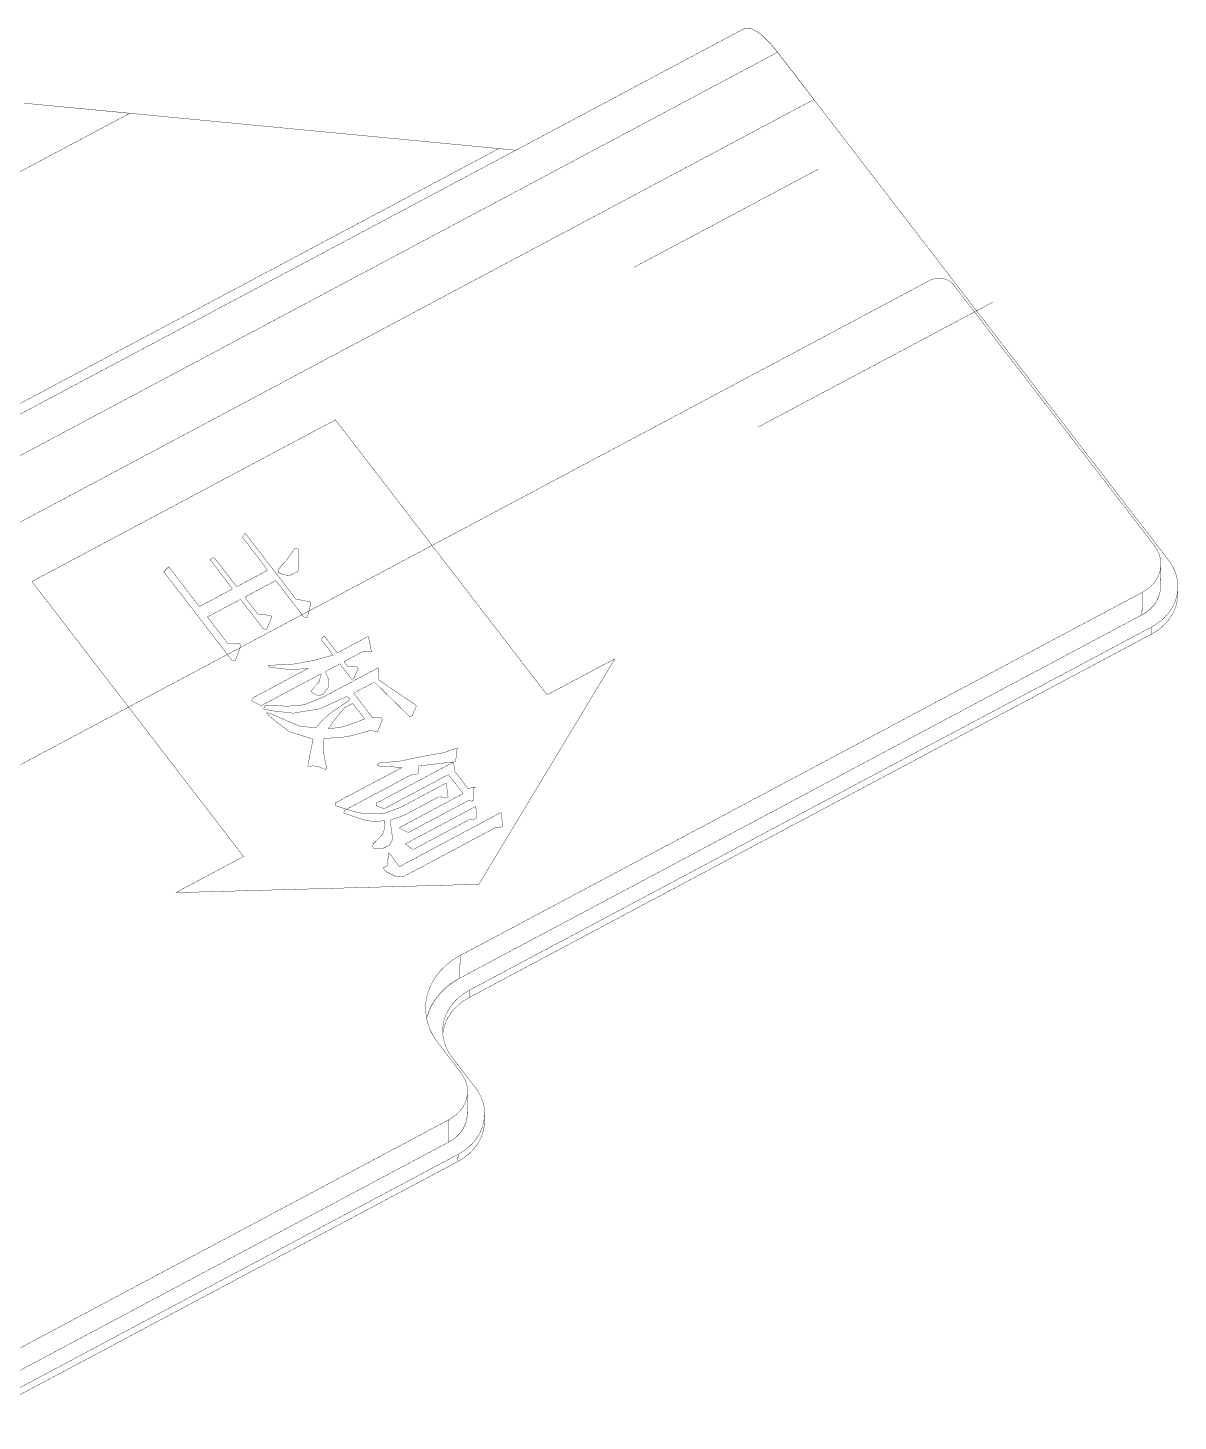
# Model space of a CAD drawing. Header units: millimetres. Extents: x 0 to 379, y 0 to 268.
# Drawn here: x 346.17 to 356.1, y 98.08 to 110.11 of the extents above; entities that cross this region are included whole.
import ezdxf

# ---------------------------------------------------------------- set-up
doc = ezdxf.new("R2010")
doc.units = ezdxf.units.MM
doc.header["$LTSCALE"] = 7.7
doc.layers.get('0').update_dxf_attribs({"linetype": 'CONTINUOUS'})

msp = doc.modelspace()

# ---------------------------------------------------------------- linework, layer by layer
at = {"const_width": 0.003}
for points in [[(352.35, 110.097), (340.578, 103.828)], [(352.35, 110.097), (352.36, 110.101), (352.382, 110.104), (352.407, 110.1), (352.435, 110.09), (352.466, 110.072), (352.498, 110.048), (352.533, 110.018), (352.569, 109.982), (352.605, 109.941), (352.642, 109.895)], [(352.351, 110.098), (352.35, 110.097)], [(352.359, 110.101), (352.358, 110.1), (352.356, 110.1), (352.355, 110.1), (352.354, 110.099), (352.353, 110.098), (352.351, 110.098)], [(352.36, 110.101), (352.359, 110.101)], [(352.382, 110.104), (352.378, 110.104), (352.374, 110.104), (352.371, 110.104), (352.368, 110.103), (352.364, 110.102), (352.36, 110.101)], [(352.388, 110.104), (352.387, 110.104), (352.386, 110.104), (352.385, 110.104), (352.384, 110.104), (352.383, 110.104), (352.382, 110.104)], [(352.435, 110.09), (352.427, 110.093), (352.419, 110.097), (352.411, 110.099), (352.403, 110.101), (352.396, 110.103), (352.388, 110.104)], [(352.465, 110.073), (352.46, 110.076), (352.455, 110.079), (352.451, 110.081), (352.445, 110.085), (352.44, 110.087), (352.435, 110.09)], [(352.466, 110.072), (352.465, 110.073)], [(352.497, 110.049), (352.492, 110.053), (352.487, 110.057), (352.482, 110.061), (352.477, 110.065), (352.472, 110.068), (352.466, 110.072)], [(352.499, 110.048), (352.497, 110.049)], [(352.568, 109.983), (352.557, 109.995), (352.545, 110.007), (352.534, 110.018), (352.522, 110.029), (352.511, 110.038), (352.499, 110.048)], [(352.642, 109.895), (340.87, 103.626)], [(352.569, 109.981), (352.568, 109.983)], [(352.604, 109.942), (352.599, 109.949), (352.593, 109.955), (352.587, 109.962), (352.582, 109.968), (352.576, 109.975), (352.569, 109.981)], [(352.606, 109.941), (352.604, 109.942)], [(352.637, 109.903), (352.631, 109.91), (352.625, 109.917), (352.618, 109.926), (352.612, 109.933), (352.606, 109.941)], [(352.956, 109.488), (352.637, 109.903)], [(352.642, 109.895), (356.017, 105.51)], [(341.184, 103.219), (352.956, 109.488)], [(347.053, 109.369), (346.139, 109.456)], [(346.139, 109.456), (350.384, 109.05)], [(335.281, 103.1), (347.053, 109.369)], [(350.237, 109.064), (338.465, 102.795)], [(350.384, 109.05), (350.237, 109.064)], [(351.406, 108.041), (352.997, 108.888)], [(342.687, 101.925), (353.955, 107.926), (353.968, 107.932), (353.981, 107.937), (353.995, 107.941), (354.009, 107.943), (354.024, 107.945), (354.038, 107.945), (354.053, 107.944), (354.068, 107.942), (354.082, 107.939), (354.096, 107.935), (354.109, 107.929), (354.121, 107.923), (354.133, 107.915), (354.144, 107.907), (354.153, 107.897), (354.162, 107.887)], [(354.162, 107.887), (355.894, 105.637)], [(352.47, 106.658), (354.498, 107.738)], [(348.827, 106.723), (346.208, 105.328)], [(350.653, 104.35), (348.827, 106.723)], [(348.025, 105.71), (348.049, 105.744)], [(348.243, 105.426), (348.025, 105.71)], [(348.049, 105.744), (348.486, 105.176)], [(348.404, 105.511), (348.477, 105.613)], [(348.477, 105.613), (348.507, 105.608)], [(348.507, 105.608), (348.51, 105.505)], [(355.894, 105.637), (355.918, 105.6), (355.935, 105.563), (355.945, 105.526), (355.949, 105.489), (355.949, 105.476)], [(347.346, 105.412), (347.388, 105.455)], [(347.388, 105.455), (347.653, 105.111)], [(347.744, 105.518), (347.779, 105.537)], [(347.939, 105.264), (347.744, 105.518)], [(347.779, 105.537), (347.975, 105.283)], [(348.338, 105.434), (348.362, 105.468)], [(348.362, 105.468), (348.404, 105.511)], [(348.51, 105.505), (348.509, 105.441)], [(355.949, 105.476), (355.948, 105.453), (355.942, 105.417), (355.93, 105.383), (355.913, 105.349), (355.891, 105.317), (355.863, 105.287), (355.829, 105.26), (355.789, 105.234)], [(355.947, 105.282), (355.949, 105.476)], [(356.097, 105.279), (356.097, 105.288), (356.093, 105.335), (356.083, 105.381), (356.067, 105.426), (356.045, 105.469), (356.017, 105.51)], [(348.034, 102.955), (346.208, 105.328)], [(347.933, 104.649), (347.346, 105.412)], [(347.975, 105.283), (348.243, 105.426)], [(348.312, 105.336), (348.044, 105.193)], [(348.554, 105.022), (348.312, 105.336)], [(348.332, 105.409), (348.338, 105.434)], [(348.372, 105.389), (348.332, 105.409)], [(348.431, 105.378), (348.372, 105.389)], [(348.503, 105.416), (348.431, 105.378)], [(348.509, 105.441), (348.503, 105.416)], [(347.653, 105.111), (347.939, 105.264)], [(355.789, 105.234), (349.903, 102.1)], [(355.947, 105.282), (355.946, 105.26), (355.939, 105.223), (355.926, 105.187), (355.909, 105.152), (355.886, 105.12), (355.858, 105.091), (355.825, 105.064), (355.786, 105.04)], [(355.786, 105.04), (355.789, 105.234)], [(356.096, 105.218), (356.093, 105.18), (356.085, 105.134), (356.07, 105.089), (356.049, 105.046), (356.022, 105.004), (355.99, 104.966), (355.953, 104.931), (355.912, 104.9), (355.867, 104.873)], [(355.909, 105.152), (355.911, 105.156), (355.914, 105.161), (355.916, 105.165), (355.918, 105.169), (355.921, 105.174), (355.923, 105.178), (355.925, 105.182), (355.927, 105.187), (355.928, 105.191), (355.93, 105.196), (355.932, 105.2), (355.933, 105.205), (355.935, 105.209), (355.936, 105.214), (355.938, 105.218), (355.939, 105.223), (355.94, 105.227), (355.941, 105.232), (355.942, 105.236), (355.943, 105.241), (355.944, 105.246), (355.944, 105.25)], [(355.944, 105.25), (355.945, 105.253), (355.945, 105.256), (355.945, 105.258), (355.946, 105.261), (355.946, 105.263), (355.946, 105.266), (355.946, 105.269), (355.947, 105.271), (355.947, 105.274), (355.947, 105.277), (355.947, 105.279), (355.947, 105.282)], [(356.085, 105.196), (356.094, 105.242), (356.097, 105.279)], [(356.096, 105.218), (356.097, 105.279)], [(348.008, 105.174), (347.722, 105.022)], [(348.204, 104.92), (348.008, 105.174)], [(348.044, 105.193), (348.159, 105.044)], [(348.486, 105.176), (348.604, 105.154)], [(348.615, 105.139), (348.584, 105.016)], [(348.604, 105.154), (348.615, 105.139)], [(355.786, 105.04), (355.791, 105.042), (355.795, 105.045), (355.799, 105.047), (355.803, 105.049), (355.807, 105.052), (355.811, 105.054), (355.815, 105.057), (355.819, 105.06), (355.823, 105.062), (355.826, 105.065), (355.83, 105.068), (355.834, 105.07), (355.837, 105.073), (355.841, 105.076), (355.844, 105.079), (355.848, 105.082), (355.851, 105.084), (355.854, 105.087), (355.858, 105.09), (355.859, 105.091)], [(355.859, 105.091), (355.861, 105.093), (355.863, 105.095), (355.865, 105.097), (355.867, 105.099), (355.869, 105.102), (355.871, 105.104), (355.873, 105.106), (355.875, 105.108), (355.877, 105.11), (355.879, 105.112), (355.881, 105.114), (355.883, 105.117), (355.885, 105.119)], [(355.867, 104.934), (355.913, 104.962), (355.954, 104.993), (355.991, 105.028), (356.023, 105.066), (356.05, 105.107), (356.071, 105.151), (356.085, 105.196)], [(355.885, 105.119), (355.887, 105.122)], [(355.887, 105.122), (355.889, 105.124), (355.891, 105.126), (355.893, 105.129), (355.894, 105.131), (355.896, 105.133), (355.898, 105.136), (355.899, 105.138), (355.901, 105.14), (355.903, 105.143), (355.904, 105.145), (355.906, 105.147), (355.907, 105.15), (355.909, 105.152)], [(347.722, 105.022), (347.895, 104.797)], [(348.159, 105.044), (348.265, 105.037)], [(348.277, 105.022), (348.233, 104.914)], [(348.265, 105.037), (348.277, 105.022)], [(348.584, 105.016), (348.554, 105.022)], [(349.9, 101.905), (355.786, 105.04)], [(348.233, 104.914), (348.204, 104.92)], [(348.704, 104.827), (348.728, 104.861)], [(348.728, 104.861), (348.843, 104.712)], [(348.843, 104.712), (349.111, 104.855)], [(349.111, 104.855), (349.138, 104.721)], [(355.867, 104.873), (349.981, 101.738)], [(355.867, 104.934), (349.981, 101.8)], [(355.867, 104.873), (355.867, 104.934)], [(347.895, 104.797), (348.001, 104.791)], [(348.012, 104.776), (347.963, 104.644)], [(348.001, 104.791), (348.012, 104.776)], [(348.807, 104.693), (348.704, 104.827)], [(347.963, 104.644), (347.933, 104.649)], [(348.245, 104.604), (348.464, 104.615)], [(348.257, 104.589), (348.245, 104.604)], [(348.464, 104.615), (348.641, 104.647)], [(348.641, 104.647), (348.807, 104.693)], [(348.865, 104.618), (348.74, 104.551)], [(348.969, 104.483), (348.865, 104.618)], [(349.062, 104.723), (348.901, 104.637)], [(348.901, 104.637), (348.935, 104.592)], [(349.138, 104.721), (349.062, 104.723)], [(350.065, 102.715), (351.238, 104.661)], [(351.238, 104.661), (350.653, 104.35)], [(348.11, 104.321), (348.593, 104.579)], [(348.704, 104.532), (348.185, 104.256)], [(348.451, 104.566), (348.257, 104.589)], [(348.593, 104.579), (348.451, 104.566)], [(348.685, 104.459), (348.704, 104.532)], [(348.712, 104.326), (349.195, 104.583)], [(348.74, 104.551), (348.768, 104.482)], [(348.935, 104.592), (349.012, 104.591)], [(348.986, 104.493), (348.969, 104.483)], [(349.023, 104.576), (348.986, 104.493)], [(349.012, 104.591), (349.023, 104.576)], [(349.195, 104.583), (349.199, 104.479)], [(348.618, 104.381), (348.643, 104.415)], [(348.63, 104.366), (348.618, 104.381)], [(348.671, 104.346), (348.63, 104.366)], [(348.643, 104.415), (348.685, 104.459)], [(348.767, 104.418), (348.718, 104.35)], [(348.768, 104.482), (348.767, 104.418)], [(349.163, 104.46), (348.984, 104.365)], [(348.984, 104.365), (349.145, 104.156)], [(349.47, 104.16), (349.163, 104.46)], [(349.199, 104.479), (349.513, 104.267)], [(348.104, 104.297), (348.11, 104.321)], [(348.185, 104.256), (348.104, 104.297)], [(348.208, 104.226), (348.215, 104.251)], [(348.215, 104.251), (348.233, 104.26)], [(348.233, 104.26), (348.415, 104.252)], [(348.415, 104.252), (348.557, 104.264)], [(348.557, 104.264), (348.712, 104.326)], [(348.718, 104.35), (348.671, 104.346)], [(348.93, 104.337), (348.686, 104.228)], [(348.726, 104.143), (348.804, 104.206), (348.953, 104.307)], [(348.905, 104.239), (348.976, 104.277)], [(348.953, 104.307), (348.93, 104.337)], [(348.976, 104.277), (349.08, 104.142)], [(349.525, 104.252), (349.488, 104.169)], [(349.513, 104.267), (349.525, 104.252)], [(348.297, 104.21), (348.208, 104.226)], [(348.243, 104.181), (348.231, 104.196)], [(348.231, 104.196), (348.261, 104.191)], [(348.318, 104.116), (348.243, 104.181)], [(348.261, 104.191), (348.413, 104.124)], [(348.461, 104.192), (348.297, 104.21)], [(348.413, 104.124), (348.524, 104.078)], [(348.686, 104.228), (348.461, 104.192)], [(348.66, 104.066), (348.726, 104.143)], [(348.766, 104.059), (348.814, 104.127), (348.905, 104.239)], [(349.08, 104.142), (348.943, 104.09)], [(349.145, 104.156), (349.222, 104.154)], [(349.233, 104.139), (349.19, 104.032)], [(349.222, 104.154), (349.233, 104.139)], [(349.488, 104.169), (349.47, 104.16)], [(348.435, 104.03), (348.318, 104.116)], [(348.634, 103.968), (348.435, 104.03)], [(348.524, 104.078), (348.66, 104.066)], [(348.86, 104.067), (348.766, 104.059)], [(348.943, 104.09), (348.86, 104.067)], [(349.131, 104.043), (348.965, 103.997)], [(349.19, 104.032), (349.131, 104.043)], [(348.588, 103.733), (348.634, 103.968)], [(348.729, 103.976), (348.721, 103.888)], [(348.721, 103.888), (348.731, 103.809)], [(348.853, 103.979), (348.729, 103.976)], [(348.965, 103.997), (348.853, 103.979)], [(349.759, 103.85), (349.878, 103.892)], [(349.878, 103.892), (349.864, 103.779)], [(348.731, 103.809), (348.753, 103.715)], [(349.184, 103.417), (349.864, 103.779)], [(349.197, 103.761), (349.386, 103.778)], [(349.386, 103.778), (349.581, 103.819)], [(349.798, 103.766), (349.544, 103.736)], [(349.581, 103.819), (349.759, 103.85)], [(349.846, 103.77), (349.798, 103.766)], [(349.846, 103.77), (349.856, 103.691)], [(348.636, 103.737), (348.588, 103.733)], [(348.694, 103.726), (348.636, 103.737)], [(348.735, 103.705), (348.694, 103.726)], [(348.753, 103.715), (348.735, 103.705)], [(348.83, 103.419), (349.402, 103.723)], [(348.905, 103.353), (349.478, 103.658)], [(349.19, 103.737), (349.197, 103.761)], [(349.402, 103.723), (349.19, 103.737)], [(349.802, 103.662), (349.248, 103.367)], [(349.525, 103.662), (349.478, 103.658)], [(349.543, 103.672), (349.525, 103.662)], [(349.544, 103.736), (349.543, 103.672)], [(349.929, 103.498), (349.802, 103.662)], [(349.856, 103.691), (349.971, 103.541)], [(349.39, 103.379), (349.783, 103.589)], [(349.783, 103.589), (349.799, 103.47)], [(349.971, 103.541), (350.036, 103.555)], [(350.036, 103.555), (350.018, 103.545)], [(350.018, 103.545), (350.022, 103.442)], [(348.824, 103.394), (348.83, 103.419)], [(349.178, 103.393), (349.184, 103.417)], [(349.375, 103.202), (349.929, 103.498)], [(349.722, 103.472), (349.418, 103.31)], [(349.975, 103.438), (349.456, 103.162)], [(349.781, 103.461), (349.722, 103.472)], [(349.799, 103.47), (349.781, 103.461)], [(350.004, 103.432), (349.975, 103.438)], [(350.022, 103.442), (350.004, 103.432)], [(349.023, 103.332), (348.824, 103.394)], [(348.899, 103.329), (348.905, 103.353)], [(349.069, 103.272), (348.899, 103.329)], [(349.023, 103.332), (349.129, 103.325)], [(349.129, 103.325), (349.253, 103.328)], [(349.248, 103.367), (349.178, 103.393)], [(349.253, 103.328), (349.39, 103.379)], [(349.418, 103.31), (349.299, 103.268)], [(349.38, 102.868), (350.256, 103.335)], [(349.431, 103.064), (350.039, 103.388)], [(350.043, 103.284), (350.025, 103.275)], [(350.039, 103.388), (350.043, 103.284)], [(350.256, 103.335), (350.272, 103.216)], [(349.157, 103.255), (349.069, 103.272)], [(349.252, 103.264), (349.157, 103.255)], [(349.238, 103.151), (349.251, 103.2)], [(349.251, 103.2), (349.252, 103.264)], [(349.299, 103.268), (349.32, 103.11)], [(349.456, 103.162), (349.375, 103.202)], [(350.206, 103.203), (349.42, 102.784)], [(349.978, 103.271), (349.495, 103.013)], [(350.025, 103.275), (349.978, 103.271)], [(350.254, 103.207), (350.206, 103.203)], [(350.272, 103.216), (350.254, 103.207)], [(349.147, 103.039), (349.154, 103.064)], [(349.154, 103.064), (349.238, 103.151)], [(349.289, 103.051), (349.235, 103.023)], [(349.313, 103.085), (349.289, 103.051)], [(349.32, 103.11), (349.313, 103.085)], [(349.495, 103.013), (349.431, 103.064)], [(347.449, 102.643), (348.034, 102.955)], [(349.159, 103.024), (349.147, 103.039)], [(349.235, 103.023), (349.159, 103.024)], [(349.28, 102.899), (349.281, 102.963)], [(349.281, 102.963), (349.288, 102.988)], [(349.288, 102.988), (349.38, 102.868)], [(349.238, 102.856), (349.274, 102.875)], [(349.261, 102.826), (349.238, 102.856)], [(349.343, 102.785), (349.261, 102.826)], [(349.274, 102.875), (349.28, 102.899)], [(350.065, 102.715), (347.449, 102.643)], [(349.372, 102.779), (349.343, 102.785)], [(349.42, 102.784), (349.372, 102.779)], [(349.903, 102.1), (349.84, 102.062), (349.785, 102.019), (349.737, 101.973), (349.697, 101.923), (349.664, 101.871), (349.638, 101.817), (349.619, 101.76), (349.608, 101.702), (349.605, 101.652)], [(349.9, 101.905), (349.903, 102.1)], [(349.9, 101.905), (349.839, 101.868), (349.785, 101.827), (349.738, 101.782), (349.697, 101.733), (349.663, 101.679)], [(349.697, 101.733), (349.7, 101.737), (349.703, 101.741), (349.706, 101.745), (349.71, 101.749), (349.713, 101.753), (349.716, 101.757), (349.719, 101.761), (349.723, 101.765), (349.726, 101.769), (349.729, 101.773), (349.733, 101.776), (349.736, 101.78), (349.739, 101.783), (349.743, 101.787), (349.747, 101.791), (349.75, 101.795), (349.754, 101.799), (349.758, 101.802), (349.762, 101.806), (349.765, 101.81), (349.769, 101.813), (349.773, 101.817), (349.777, 101.82), (349.781, 101.824), (349.785, 101.827), (349.787, 101.828), (349.793, 101.834), (349.799, 101.838), (349.805, 101.843), (349.811, 101.848), (349.818, 101.853), (349.824, 101.858), (349.83, 101.862), (349.837, 101.867), (349.844, 101.871), (349.851, 101.876), (349.857, 101.88), (349.864, 101.885), (349.871, 101.889), (349.878, 101.893), (349.886, 101.897), (349.893, 101.901), (349.9, 101.905)], [(349.663, 101.68), (349.666, 101.684), (349.668, 101.689), (349.671, 101.693), (349.674, 101.698), (349.676, 101.702), (349.679, 101.707), (349.682, 101.711), (349.685, 101.716), (349.688, 101.72), (349.691, 101.724), (349.694, 101.728), (349.697, 101.733)], [(349.752, 101.455), (349.755, 101.492), (349.763, 101.539), (349.778, 101.584), (349.799, 101.627), (349.826, 101.668), (349.858, 101.706), (349.895, 101.741), (349.936, 101.772), (349.981, 101.8)], [(349.981, 101.738), (349.935, 101.711), (349.894, 101.679), (349.857, 101.644), (349.825, 101.606), (349.798, 101.565), (349.777, 101.522), (349.763, 101.477), (349.754, 101.431)], [(349.981, 101.8), (349.981, 101.738)], [(349.605, 101.652), (349.605, 101.644), (349.609, 101.585), (349.621, 101.525), (349.641, 101.466), (349.67, 101.408), (349.708, 101.352)], [(349.636, 101.624), (349.617, 101.566), (349.615, 101.555)], [(349.617, 101.565), (349.617, 101.567), (349.618, 101.572), (349.62, 101.576), (349.621, 101.581), (349.623, 101.586), (349.624, 101.591), (349.626, 101.595), (349.627, 101.6), (349.629, 101.605), (349.631, 101.61), (349.632, 101.614), (349.634, 101.619), (349.636, 101.624)], [(349.663, 101.679), (349.636, 101.624)], [(349.636, 101.624), (349.637, 101.626), (349.638, 101.629), (349.639, 101.631), (349.64, 101.633), (349.641, 101.636), (349.642, 101.638), (349.643, 101.641), (349.645, 101.645), (349.647, 101.649), (349.649, 101.653), (349.651, 101.656), (349.653, 101.66), (349.655, 101.664), (349.657, 101.668), (349.659, 101.672), (349.661, 101.676), (349.663, 101.68)], [(349.832, 101.224), (349.804, 101.265), (349.782, 101.308), (349.766, 101.353), (349.756, 101.399), (349.752, 101.446), (349.752, 101.455)], [(349.708, 101.352), (349.911, 101.087)], [(350.035, 100.96), (349.832, 101.224)], [(349.911, 101.087), (349.935, 101.05), (349.952, 101.013), (349.963, 100.976), (349.967, 100.939), (349.967, 100.926)], [(349.967, 100.926), (349.966, 100.903), (349.959, 100.867), (349.948, 100.833), (349.931, 100.799), (349.909, 100.767), (349.881, 100.737), (349.847, 100.71), (349.807, 100.684)], [(349.965, 100.732), (349.967, 100.926)], [(350.115, 100.729), (350.115, 100.739), (350.111, 100.785), (350.101, 100.831), (350.085, 100.876), (350.063, 100.919), (350.035, 100.96)], [(349.807, 100.684), (345.602, 98.445)], [(349.965, 100.732), (349.963, 100.71), (349.957, 100.673), (349.944, 100.637), (349.926, 100.602), (349.904, 100.57), (349.876, 100.541), (349.843, 100.514), (349.804, 100.49)], [(349.804, 100.49), (349.807, 100.684)], [(350.114, 100.668), (350.111, 100.63), (350.102, 100.584), (350.088, 100.539), (350.067, 100.496), (350.04, 100.455), (350.008, 100.416), (349.971, 100.381), (349.93, 100.35), (349.884, 100.323)], [(349.885, 100.384), (349.931, 100.412), (349.972, 100.443), (350.009, 100.478), (350.041, 100.516), (350.067, 100.557), (350.088, 100.601), (350.103, 100.646)], [(349.926, 100.602), (349.929, 100.606), (349.931, 100.611), (349.934, 100.615), (349.936, 100.619), (349.938, 100.624), (349.94, 100.628), (349.942, 100.632), (349.944, 100.637), (349.946, 100.641), (349.948, 100.646), (349.95, 100.65), (349.951, 100.655), (349.953, 100.659), (349.954, 100.664), (349.955, 100.668), (349.957, 100.673), (349.958, 100.677), (349.959, 100.682), (349.96, 100.687), (349.961, 100.691), (349.961, 100.696), (349.962, 100.7)], [(349.962, 100.7), (349.963, 100.703), (349.963, 100.706), (349.963, 100.708), (349.963, 100.711), (349.964, 100.713), (349.964, 100.716), (349.964, 100.719), (349.964, 100.721), (349.964, 100.724), (349.964, 100.727), (349.965, 100.729), (349.965, 100.732)], [(350.103, 100.646), (350.112, 100.692), (350.115, 100.729)], [(350.114, 100.668), (350.115, 100.729)], [(349.804, 100.49), (349.808, 100.492), (349.812, 100.495), (349.817, 100.497), (349.821, 100.5), (349.825, 100.502), (349.829, 100.505), (349.833, 100.507), (349.837, 100.51), (349.84, 100.512), (349.844, 100.515), (349.848, 100.518), (349.851, 100.52), (349.855, 100.523), (349.859, 100.526), (349.862, 100.529), (349.865, 100.532), (349.869, 100.535), (349.872, 100.537), (349.875, 100.54), (349.876, 100.541)], [(349.876, 100.541), (349.878, 100.543), (349.881, 100.545), (349.883, 100.547), (349.885, 100.55), (349.887, 100.552), (349.889, 100.554), (349.891, 100.556), (349.893, 100.558), (349.895, 100.56), (349.897, 100.562), (349.899, 100.565), (349.901, 100.567), (349.903, 100.569)], [(349.903, 100.569), (349.905, 100.572)], [(349.905, 100.572), (349.907, 100.574), (349.909, 100.577), (349.91, 100.579), (349.912, 100.581), (349.914, 100.583), (349.915, 100.586), (349.917, 100.588), (349.919, 100.59), (349.92, 100.593), (349.922, 100.595), (349.923, 100.597), (349.925, 100.6), (349.926, 100.602)], [(345.6, 98.251), (349.804, 100.49)], [(345.681, 98.146), (349.885, 100.384)], [(345.68, 98.084), (349.884, 100.323)], [(349.884, 100.323), (349.885, 100.384)]]:
    msp.add_lwpolyline(points, dxfattribs=at)

doc.saveas('drawing.dxf')
